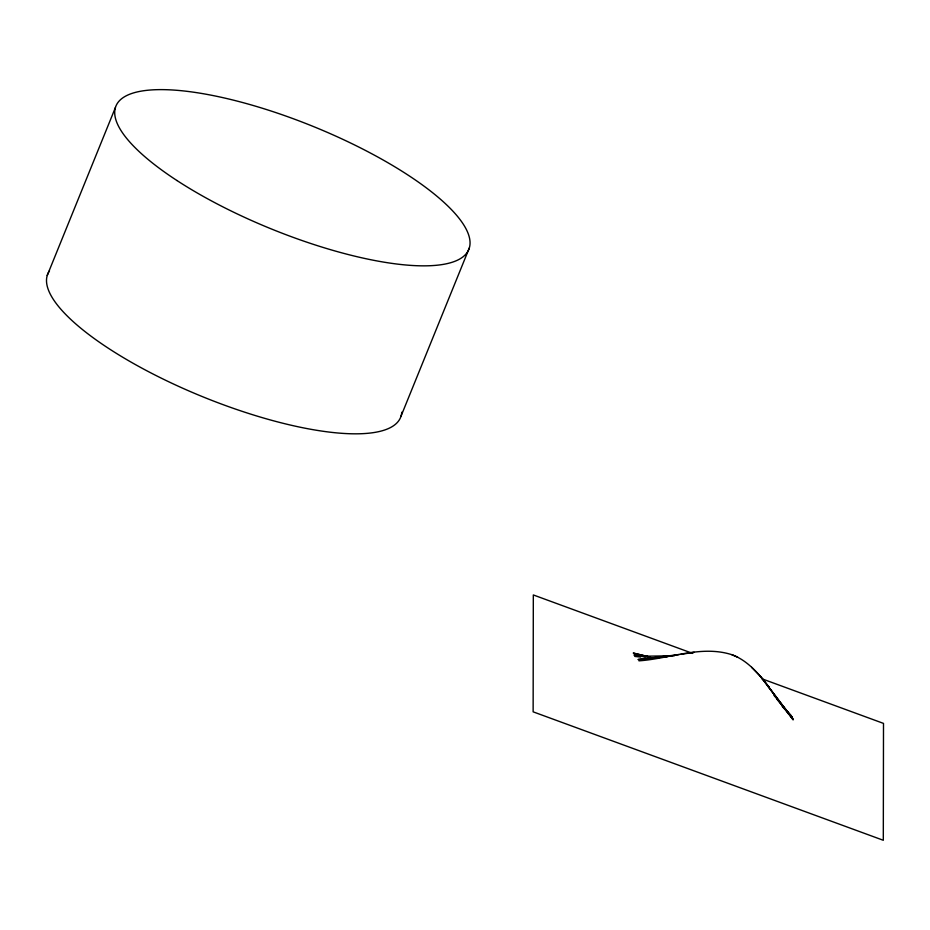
<?xml version="1.0" encoding="UTF-8"?>
<svg xmlns="http://www.w3.org/2000/svg" width="930" height="930" viewBox="0 0 930 930"><rect width="100%" height="100%" fill="white"/><g stroke="black" fill="none" stroke-linecap="round" stroke-linejoin="round"><path stroke-width="1.4" d="M47.232 275.478L115.436 107.496M401.109 415.954L469.313 247.973M638.933 660.835C669.53 658.777 701.813 644.769 732.317 654.86C748.185 660.846 759.322 674.494 769.342 687.537L760.519 676.494L761.031 677.028L751.661 667.345M680.748 654.383L694.164 652.302M679.179 654.604L637.98 659.533L667.426 656.673M674.413 655.766L634.83 656.371L640.596 657.057M648.129 657.126L633.935 654.952L645.153 657.033M649.733 656.94L633.225 653.058L649.698 657.068M692.745 653.43L533.32 594.944L533.134 711.834L883.302 840.278L883.5 723.401L762.228 678.912M731.689 654.592L737.653 657.196M787.663 713.264L791.186 715.728L782.386 706.428M782.363 706.602L792.128 717.03L773.981 695.384M776.655 698.883L792.906 718.774L768.285 686.491L793.197 719.867L760.519 676.494M401.783 412.199A190.429 55.358 22.1 0 1 205.844 398.017A190.429 55.358 22.1 0 1 49.488 270.839M176.956 180.525A190.429 55.358 22.1 0 0 467.058 252.611A190.429 55.358 22.1 0 0 233.116 100.068A190.429 55.358 22.1 0 0 176.956 180.525"/></g></svg>
